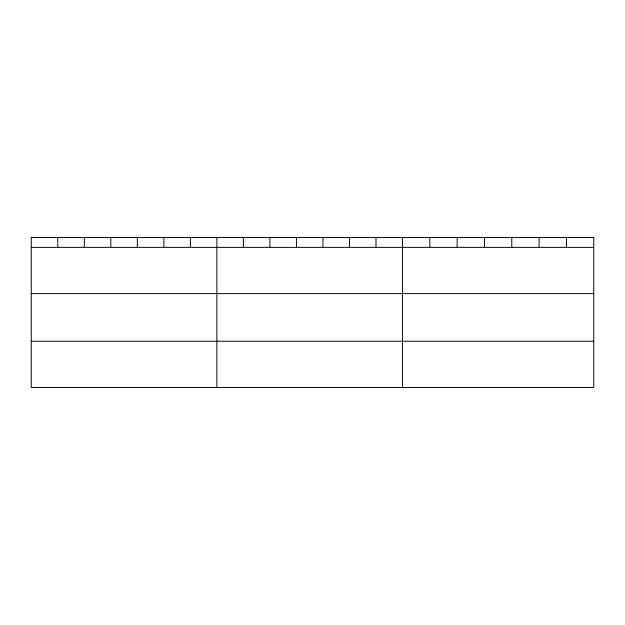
<?xml version="1.0" encoding="UTF-8"?>
<svg xmlns="http://www.w3.org/2000/svg" width="625" height="625" viewBox="0 0 625 625"><rect width="100%" height="100%" fill="white"/><g stroke="black" fill="none" stroke-linecap="round" stroke-linejoin="round"><path stroke-width="0.94" d="M31.25 247.383L593.75 247.383M31.25 293.609L593.75 293.609M31.25 341.242L593.75 341.242M566.43 237.523L566.43 247.383M539.109 237.523L539.109 247.383M511.789 237.523L511.789 247.383M484.461 237.523L484.461 247.383M457.141 237.523L457.141 247.383M429.82 237.523L429.82 247.383M402.5 237.523L402.5 387.477M375.984 237.523L375.984 247.383M349.461 237.523L349.461 247.383M322.945 237.523L322.945 247.383M296.43 237.523L296.43 247.383M269.914 237.523L269.914 247.383M243.391 237.523L243.391 247.383M216.875 237.523L216.875 387.477M190.359 237.523L190.359 247.383M163.836 237.523L163.836 247.383M137.32 237.523L137.32 247.383M110.805 237.523L110.805 247.383M84.289 237.523L84.289 247.383M57.766 237.523L57.766 247.383M593.75 237.523L31.25 237.523L31.25 387.477L593.75 387.477L593.75 237.523"/></g></svg>
